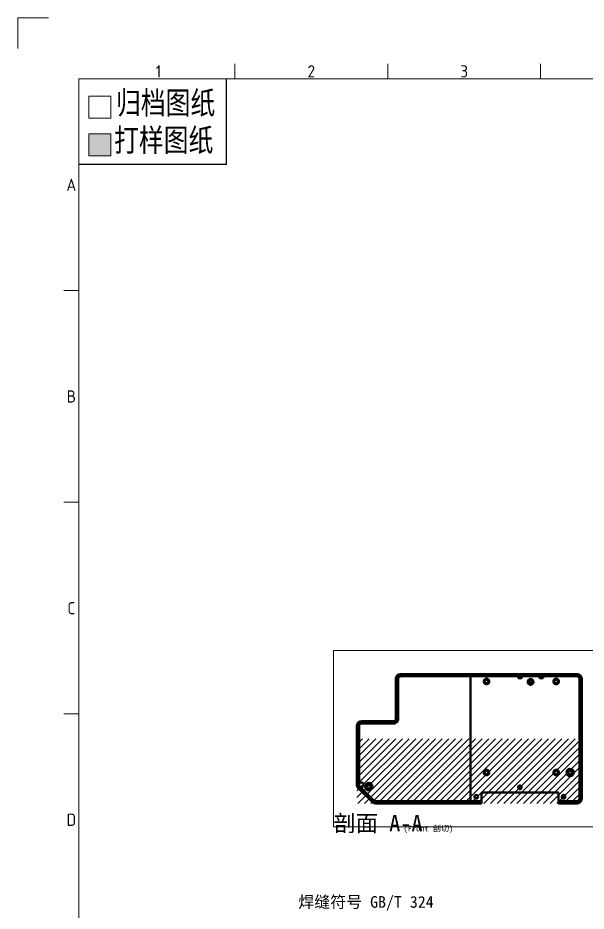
# Model space of a CAD drawing. Header units: metres. Extents: x 0 to 1100, y 0 to 777.
# Drawn here: x 0 to 243.1, y 394.6 to 776.7 of the extents above; entities that cross this region are included whole.
import ezdxf
from ezdxf.enums import TextEntityAlignment as Align

# ---------------------------------------------------------------- set-up
doc = ezdxf.new("R2010")
doc.units = ezdxf.units.M
for name, color, linetype, lineweight in [('DIM', 2, 'Continuous', 18), ('FRAME', 7, 'Continuous', 13), ('HOLE', 7, 'Continuous', 50), ('OUTLINE', 7, 'Continuous', 50), ('SECTION', 1, 'Continuous', 18), ('TEXT', 7, 'Continuous', 13)]:
    doc.layers.add(name, color=color, linetype=linetype, lineweight=lineweight)
doc.layers.add('图框', color=7, linetype='Continuous')
doc.layers.add('注释', color=5, linetype='Continuous')
doc.styles.add('ISO Proportional', font='isocp.shx')
doc.styles.add('SimSun', font='simsun.ttc')
doc.styles.add('字母和汉字', font='arial.ttf', dxfattribs={"width": 0.8})

msp = doc.modelspace()

# ---------------------------------------------------------------- hatches: boundary and pattern name
at = {"layer": 'SECTION'}
h = msp.add_hatch(dxfattribs=at)
h.set_pattern_fill('ANSI31', scale=0.7952)
h.set_pattern_definition([(45, (0, 0), (-1.4196506, 1.4196506), [])])
h.paths.add_polyline_path([(145, 440.67), (241.22, 440.67), (241.22, 468.34), (145, 468.34)])
at = {"layer": '注释'}
msp.add_hatch(color=0, dxfattribs=at).paths.add_polyline_path([(30.34, 727.15), (39.73, 727.15), (39.73, 717.75), (30.34, 717.75)])

# ---------------------------------------------------------------- linework, layer by layer
at = {"color": 7, "linetype": 'Continuous'}
for q in [(89.31, 750.59), (26.15, 713.95)]:
    msp.add_line((89.31, 713.95), q, dxfattribs=at)
at = {"layer": 'DIM', "color": 0}
for p, q in [((30.34, 743.29), (39.73, 743.29)), ((30.34, 733.9), (30.34, 743.29)), ((39.73, 743.29), (39.73, 733.9)), ((39.73, 733.9), (30.34, 733.9)), ((30.34, 727.15), (39.73, 727.15)), ((30.34, 717.75), (30.34, 727.15)), ((39.73, 727.15), (39.73, 717.75)), ((39.73, 717.75), (30.34, 717.75))]:
    msp.add_line(p, q, dxfattribs=at)
at = {"layer": 'FRAME'}
for p, q in [((135, 506.01), (251.22, 506.01)), ((135, 430.67), (135, 506.01)), ((135, 430.67), (251.22, 430.67))]:
    msp.add_line(p, q, dxfattribs=at)
at = {"layer": 'HOLE'}
for centre, radius in [((200.47, 492.83), 1.19), ((200.47, 492.83), 0.994), ((200.47, 492.83), 0.795), ((219.35, 492.63), 1.25), ((219.35, 492.63), 1.13), ((219.35, 492.63), 0.596), ((230.29, 492.83), 1.19), ((230.29, 492.83), 0.994), ((230.29, 492.83), 0.795), ((200.47, 453.87), 1.19), ((200.47, 453.87), 0.994), ((230.29, 453.87), 1.19), ((230.29, 453.87), 0.994), ((236.25, 453.87), 1.59), ((200.47, 453.87), 0.795), ((230.29, 453.87), 0.795), ((236.25, 453.87), 0.795), ((146.99, 448.64), 0.994), ((150.17, 447.82), 1.59), ((150.17, 447.82), 0.795), ((214.78, 447.52), 0.795), ((196.09, 443.49), 0.795), ((233.47, 443.49), 0.795)]:
    msp.add_circle(centre, radius, dxfattribs=at)
at = {"layer": 'OUTLINE'}
for p, q in [((161.7, 476.85), (161.7, 494.02)), ((162.3, 494.02), (162.3, 476.85)), ((162.69, 494.02), (162.3, 494.02)), ((162.69, 494.02), (162.69, 476.85)), ((163.69, 496.01), (239.23, 496.01)), ((239.23, 495.42), (163.69, 495.42)), ((163.69, 495.42), (163.69, 495.02)), ((239.23, 495.02), (163.69, 495.02)), ((193.71, 441.66), (193.71, 495.02)), ((213.98, 495.02), (213.98, 494.22)), ((215.57, 494.22), (213.98, 494.22)), ((215.57, 495.02), (215.57, 494.22)), ((223.13, 495.02), (223.13, 494.22)), ((224.72, 494.22), (223.13, 494.22)), ((224.72, 495.02), (224.72, 494.22)), ((239.23, 495.02), (239.23, 495.42)), ((240.23, 442.65), (240.23, 494.02)), ((240.62, 494.02), (240.23, 494.02)), ((240.62, 442.65), (240.62, 494.02)), ((241.22, 442.65), (241.22, 494.02)), ((146.99, 475.85), (160.71, 475.85)), ((160.71, 475.26), (146.99, 475.26)), ((146.99, 475.26), (146.99, 474.86)), ((160.71, 474.86), (146.99, 474.86)), ((160.71, 474.86), (160.71, 475.26)), ((162.3, 476.85), (162.69, 476.85)), ((145, 448.64), (145, 473.87)), ((145.6, 473.87), (145.6, 448.64)), ((145.99, 473.87), (145.6, 473.87)), ((145.99, 473.87), (145.99, 448.64)), ((151.57, 441.25), (145.58, 447.23)), ((145.6, 448.64), (145.99, 448.64)), ((146.29, 447.93), (146, 447.65)), ((146, 447.65), (151.99, 441.67)), ((146.29, 447.93), (152.27, 441.95)), ((198.28, 445.36), (198.28, 441.66)), ((231.28, 445.36), (198.28, 445.36)), ((231.28, 445.36), (231.28, 441.66)), ((151.99, 441.67), (152.27, 441.95)), ((152.97, 441.66), (198.28, 441.66)), ((152.97, 441.66), (152.97, 441.26)), ((152.97, 441.26), (198.28, 441.26)), ((152.97, 440.67), (198.28, 440.67)), ((198.28, 441.26), (198.28, 441.66)), ((198.28, 440.67), (198.28, 441.26)), ((231.28, 441.66), (239.23, 441.66)), ((231.28, 441.66), (231.28, 441.26)), ((231.28, 441.26), (231.28, 440.67)), ((231.28, 441.26), (239.23, 441.26)), ((231.28, 440.67), (239.23, 440.67)), ((239.23, 441.26), (239.23, 441.66)), ((240.23, 442.65), (240.62, 442.65))]:
    msp.add_line(p, q, dxfattribs=at)
for centre, radius, start, end in [((163.69, 494.02), 1.99, 90.0002, 179.9998), ((163.69, 494.02), 1.39, 90.0002, 179.9998), ((163.69, 494.02), 0.994, 90.0002, 179.9998), ((239.23, 494.02), 1.99, 0, 90.0002), ((239.23, 494.02), 1.39, 0, 90.0002), ((239.23, 494.02), 0.994, 0, 90.0002), ((146.99, 473.87), 1.99, 90.0002, 179.9998), ((146.99, 473.87), 1.39, 90.0002, 179.9998), ((146.99, 473.87), 0.994, 90.0002, 179.9998), ((160.71, 476.85), 0.994, -90.0002, 0), ((160.71, 476.85), 1.59, -90.0002, 0), ((160.71, 476.85), 1.99, -90.0002, 0), ((146.99, 448.64), 1.99, 179.9998, 225), ((146.99, 448.64), 1.39, -179.9998, -134.9997), ((146.99, 448.64), 0.994, -179.9998, -134.9997), ((152.97, 442.65), 1.99, -134.9997, -90.0002), ((152.97, 442.65), 1.39, -134.9997, -90.0002), ((152.97, 442.65), 0.994, -134.9997, -90.0002), ((239.23, 442.65), 1.99, -90.0002, 0), ((239.23, 442.65), 1.39, -90.0002, 0), ((239.23, 442.65), 0.994, -90.0002, 0)]:
    msp.add_arc(centre, radius, start, end, dxfattribs=at)
at = {"layer": '图框', "color": 7, "lineweight": 9}
for p, q in [((13.08, 776.74), (0, 776.74)), ((0, 776.74), (0, 763.67)), ((92.84, 750.59), (92.84, 757.13)), ((158.23, 750.59), (158.23, 757.13)), ((223.61, 750.59), (223.61, 757.13)), ((1073.58, 750.59), (26.15, 750.59)), ((26.15, 750.59), (26.15, 26.15)), ((19.61, 660.04), (26.15, 660.04)), ((19.61, 569.48), (26.15, 569.48)), ((19.61, 478.93), (26.15, 478.93))]:
    msp.add_line(p, q, dxfattribs=at)

# ---------------------------------------------------------------- texts
at = {"layer": 'TEXT', "style": 'SimSun'}
for s, height, p in [('剖面 A-A', 7, (135, 428.67)), ('(Front 剖切)', 2.5, (165, 428.67)), ('焊缝符号 GB/T 324', 5, (120, 396))]:
    msp.add_text(s, height=height, dxfattribs=at).set_placement(p)
at = {"layer": '图框', "color": 7, "lineweight": 9, "style": 'ISO Proportional'}
for s, p in [('1', (60.15, 753.86)), ('2', (125.53, 753.86)), ('3', (190.92, 753.86)), ('A', (22.88, 705.31)), ('B', (22.88, 614.76)), ('C', (22.88, 524.2)), ('D', (22.88, 433.65))]:
    msp.add_text(s, height=5.23, dxfattribs=at).set_placement(p, align=Align.MIDDLE)
at = {"layer": '注释', "color": 0, "lineweight": -3, "char_height": 9.7314, "width": 134.4362, "attachment_point": 1, "style": '字母和汉字'}
for s, insert in [('{\\fSimSun|b0|i0|c134|p2; 归档图纸}', (36.67, 745.27)), ('{\\fSimSun|b0|i0|c134|p2;   打样图纸}', (25.26, 729.34))]:
    msp.add_mtext(s, dxfattribs=dict(at, insert=insert))

doc.saveas('drawing.dxf')
